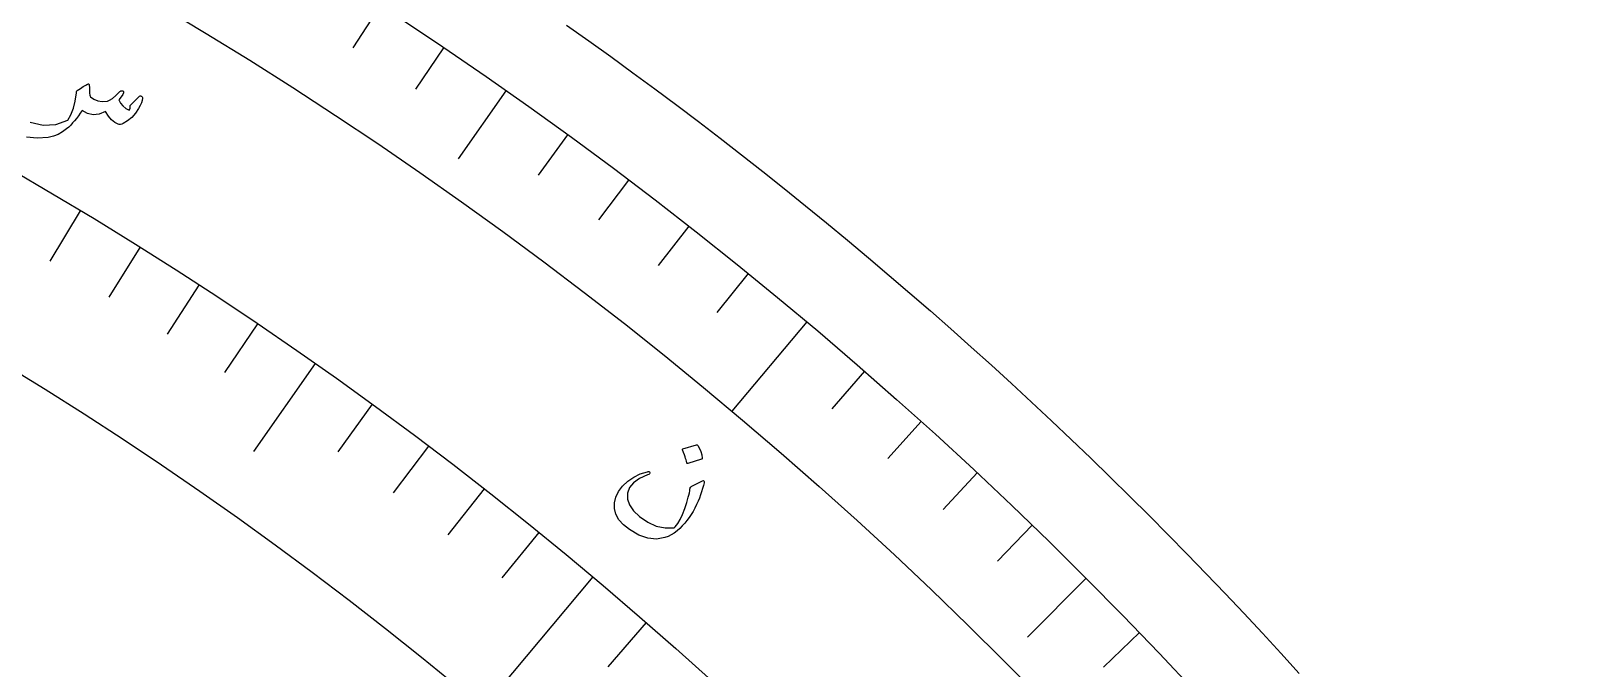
# Model space of a CAD drawing. Header units: millimetres. Extents: x -78 to 78, y -78 to 100.
# Drawn here: x 35.26 to 62.23, y 52.14 to 63.26 of the extents above; entities that cross this region are included whole.
import ezdxf

# ---------------------------------------------------------------- set-up
doc = ezdxf.new("R2010")
doc.units = ezdxf.units.MM
for name, color, linetype in [('CUT_OUTER', 1, 'Continuous'), ('ENGRAVE', 7, 'Continuous'), ('ENGRAVE_FINE', 8, 'Continuous'), ('TEXT', 5, 'Continuous')]:
    doc.layers.add(name, color=color, linetype=linetype)

msp = doc.modelspace()

# ---------------------------------------------------------------- linework, layer by layer
at = {"layer": 'CUT_OUTER'}
msp.add_lwpolyline([(44.6251, 63.3628), (45.0131, 63.0878), (45.3993, 62.8104), (45.7839, 62.5307), (46.1667, 62.2486), (46.5478, 61.9641), (46.9271, 61.6774), (47.3047, 61.3883), (47.6804, 61.0968), (48.0544, 60.8031), (48.4266, 60.5071), (48.797, 60.2089), (49.1655, 59.9083), (49.5321, 59.6055), (49.8969, 59.3005), (50.2599, 58.9932), (50.6209, 58.6837), (50.98, 58.372), (51.3372, 58.0581), (51.6925, 57.742), (52.0458, 57.4237), (52.3972, 57.1033), (52.7466, 56.7807), (53.094, 56.456), (53.4394, 56.1291), (53.7828, 55.8002), (54.1242, 55.4691), (54.4635, 55.136), (54.8008, 54.8008), (55.136, 54.4635), (55.4691, 54.1242), (55.8002, 53.7828), (56.1291, 53.4394), (56.456, 53.094), (56.7807, 52.7466), (57.1033, 52.3972), (57.4237, 52.0458)], dxfattribs=at)
at = {"layer": 'ENGRAVE'}
for points in [[(43.5631, 62.2146), (42.7297, 61.0243)], [(48.8197, 58.1811), (47.512, 56.6227)], [(40.2292, 57.4533), (39.1535, 55.917)], [(45.0835, 53.7284), (43.4396, 51.7693)], [(53.7048, 53.7048), (52.6772, 52.6772)]]:
    msp.add_lwpolyline(points, dxfattribs=at)
for radius in [75.95, 75.95, 73.9156, 70.1375, 70.1375, 67.1538, 61.6125, 61.6125, 56.575, 56.575]:
    msp.add_circle((0, 0), radius, dxfattribs=at)
at = {"layer": 'ENGRAVE_FINE'}
for points in [[(41.3653, 63.697), (40.8905, 62.9658)], [(42.4707, 62.9654), (41.9832, 62.2426)], [(44.6423, 61.4448), (44.1298, 60.7395)], [(45.7079, 60.6564), (45.1831, 59.9601)], [(36.1235, 60.1196), (35.5966, 59.2427)], [(46.7595, 59.8494), (46.2227, 59.1624)], [(37.1672, 59.48), (36.6251, 58.6124)], [(38.1996, 58.8223), (37.6425, 57.9643)], [(47.7969, 59.0242), (47.2482, 58.3467)], [(39.2204, 58.1466), (38.6483, 57.2985)], [(49.8277, 57.3202), (49.2557, 56.6622)], [(41.2258, 56.7424), (40.6245, 55.9148)], [(50.8205, 56.4418), (50.2371, 55.7939)], [(42.2098, 56.0143), (41.5941, 55.1973)], [(51.7978, 55.5463), (51.2032, 54.9087)], [(43.181, 55.2691), (42.5511, 54.463)], [(44.139, 54.5071), (43.4952, 53.7121)], [(52.7593, 54.6339), (52.1536, 54.0067)], [(46.0143, 52.9334), (45.3432, 52.1614)], [(54.6339, 52.7593), (54.0067, 52.1536)]]:
    msp.add_lwpolyline(points, dxfattribs=at)
at = {"layer": 'TEXT'}
msp.add_lwpolyline([(35.2492, 61.6669), (35.4785, 61.614), (35.6982, 61.625), (35.9083, 61.7001), (35.9644, 61.7975), (36.0083, 61.9092), (36.0398, 62.0354), (36.059, 62.176), (36.0598, 62.191), (36.0625, 62.2031), (36.0674, 62.2124), (36.0742, 62.219), (36.1029, 62.2385), (36.13, 62.2566), (36.1556, 62.2734), (36.1796, 62.2889), (36.2019, 62.3028), (36.2222, 62.3148), (36.2406, 62.3248), (36.2571, 62.3329), (36.2654, 62.3356), (36.272, 62.3348), (36.277, 62.3305), (36.2804, 62.3226), (36.2815, 62.3175), (36.2828, 62.3099), (36.2842, 62.2998), (36.2857, 62.2871), (36.2871, 62.2721), (36.2881, 62.255), (36.2886, 62.2356), (36.2887, 62.2141), (36.2897, 62.1722), (36.2927, 62.1404), (36.2976, 62.1189), (36.3044, 62.1077), (36.3642, 62.0656), (36.4333, 62.0394), (36.5119, 62.0292), (36.5998, 62.0348), (36.6394, 62.0497), (36.6893, 62.0828), (36.7496, 62.1341), (36.8204, 62.2037), (36.8272, 62.2103), (36.835, 62.2146), (36.844, 62.2166), (36.8541, 62.2163), (36.8628, 62.2148), (36.8701, 62.2117), (36.8761, 62.2069), (36.8807, 62.2005), (36.881, 62.18), (36.8677, 62.1496), (36.8408, 62.1094), (36.8003, 62.0594), (36.8314, 62.0006), (36.8718, 61.9501), (36.9216, 61.9078), (36.9808, 61.8737), (36.9905, 61.8918), (36.9968, 61.9074), (36.9996, 61.9206), (36.9989, 61.9314), (36.9971, 61.9422), (36.9978, 61.9516), (37.0009, 61.9595), (37.0064, 61.966), (37.1534, 62.1131), (37.1639, 62.1211), (37.1738, 62.1253), (37.1832, 62.1258), (37.1919, 62.1226), (37.2014, 62.1154), (37.2078, 62.1066), (37.2113, 62.0963), (37.2119, 62.0846), (37.2076, 62.0463), (37.1951, 62.0032), (37.1744, 61.9553), (37.1453, 61.9025), (37.0895, 61.8213), (37.0256, 61.7506), (36.9538, 61.6904), (36.8741, 61.6407), (36.8511, 61.6309), (36.8293, 61.6258), (36.8087, 61.6253), (36.7891, 61.6294), (36.7282, 61.6607), (36.6712, 61.7087), (36.6179, 61.7734), (36.5685, 61.855), (36.4581, 61.8074), (36.3533, 61.7942), (36.2538, 61.8154), (36.1597, 61.8712), (36.1268, 61.822), (36.0937, 61.7755), (36.0604, 61.7318), (36.027, 61.6909), (35.9931, 61.6524), (35.9587, 61.6161), (35.9238, 61.5818), (35.8883, 61.5498), (35.8178, 61.4956), (35.7404, 61.4528), (35.656, 61.4213), (35.5648, 61.401), (35.3713, 61.3874), (35.1861, 61.4059)], dxfattribs=at)
for points in [[(46.8955, 56.034), (46.9005, 56.0344), (46.9056, 56.0328), (46.911, 56.0292), (46.9166, 56.0237), (46.9448, 55.9713), (46.9674, 55.9171), (46.9843, 55.8613), (46.9956, 55.8038), (46.9954, 55.7966), (46.9932, 55.7911), (46.9892, 55.7871), (46.9833, 55.7848), (46.7443, 55.7077), (46.7373, 55.707), (46.7316, 55.7102), (46.7273, 55.7172), (46.7244, 55.7281), (46.7219, 55.7375), (46.7177, 55.752), (46.7117, 55.7716), (46.704, 55.7963), (46.6942, 55.8264), (46.6822, 55.862), (46.6679, 55.9032), (46.6512, 55.9499), (46.6495, 55.9567), (46.65, 55.9618), (46.6527, 55.965), (46.6576, 55.9664)], [(47.0262, 55.3745), (47.0137, 55.3231), (46.9992, 55.2707), (46.9828, 55.217), (46.9645, 55.1623), (46.9438, 55.1064), (46.9201, 55.0493), (46.8935, 54.991), (46.8641, 54.9315), (46.833, 54.8737), (46.7998, 54.8184), (46.7646, 54.7655), (46.7273, 54.7151), (46.6878, 54.667), (46.6461, 54.6211), (46.6021, 54.5773), (46.5558, 54.5357), (46.5034, 54.4953), (46.4505, 54.4618), (46.3971, 54.4351), (46.3431, 54.4153), (46.1964, 54.3906), (46.0441, 54.4057), (45.8862, 54.4604), (45.7226, 54.5547), (45.6173, 54.6385), (45.5383, 54.7278), (45.4856, 54.8228), (45.4591, 54.9235), (45.4597, 55.0243), (45.484, 55.1227), (45.5319, 55.2189), (45.6036, 55.3127), (45.6953, 55.3989), (45.7978, 55.47), (45.911, 55.5259), (46.035, 55.5664), (46.0515, 55.569), (46.0643, 55.5676), (46.0731, 55.562), (46.0782, 55.5524), (46.0797, 55.5397), (46.074, 55.5286), (46.0608, 55.5191), (46.0403, 55.5111), (45.8982, 55.4485), (45.792, 55.374), (45.7215, 55.2877), (45.6866, 55.1896), (45.6866, 55.0877), (45.7215, 54.986), (45.7911, 54.8843), (45.8953, 54.7826), (46.0409, 54.6829), (46.1905, 54.6174), (46.3441, 54.5861), (46.502, 54.5889), (46.5063, 54.5901), (46.5111, 54.5931), (46.5166, 54.5979), (46.5226, 54.6045), (46.5651, 54.6605), (46.6067, 54.7324), (46.6476, 54.8201), (46.6876, 54.9237), (46.706, 54.9773), (46.7225, 55.0277), (46.7371, 55.0748), (46.7499, 55.1187), (46.7606, 55.1593), (46.7689, 55.1967), (46.7749, 55.2307), (46.7785, 55.2614), (46.781, 55.277), (46.7856, 55.2894), (46.7921, 55.2988), (46.8007, 55.3051), (46.9993, 55.4084), (47.0132, 55.4124), (47.0223, 55.4081), (47.0266, 55.3955), (47.0262, 55.3745)]]:
    msp.add_lwpolyline(points, close=True, dxfattribs=at)

doc.saveas('drawing.dxf')
